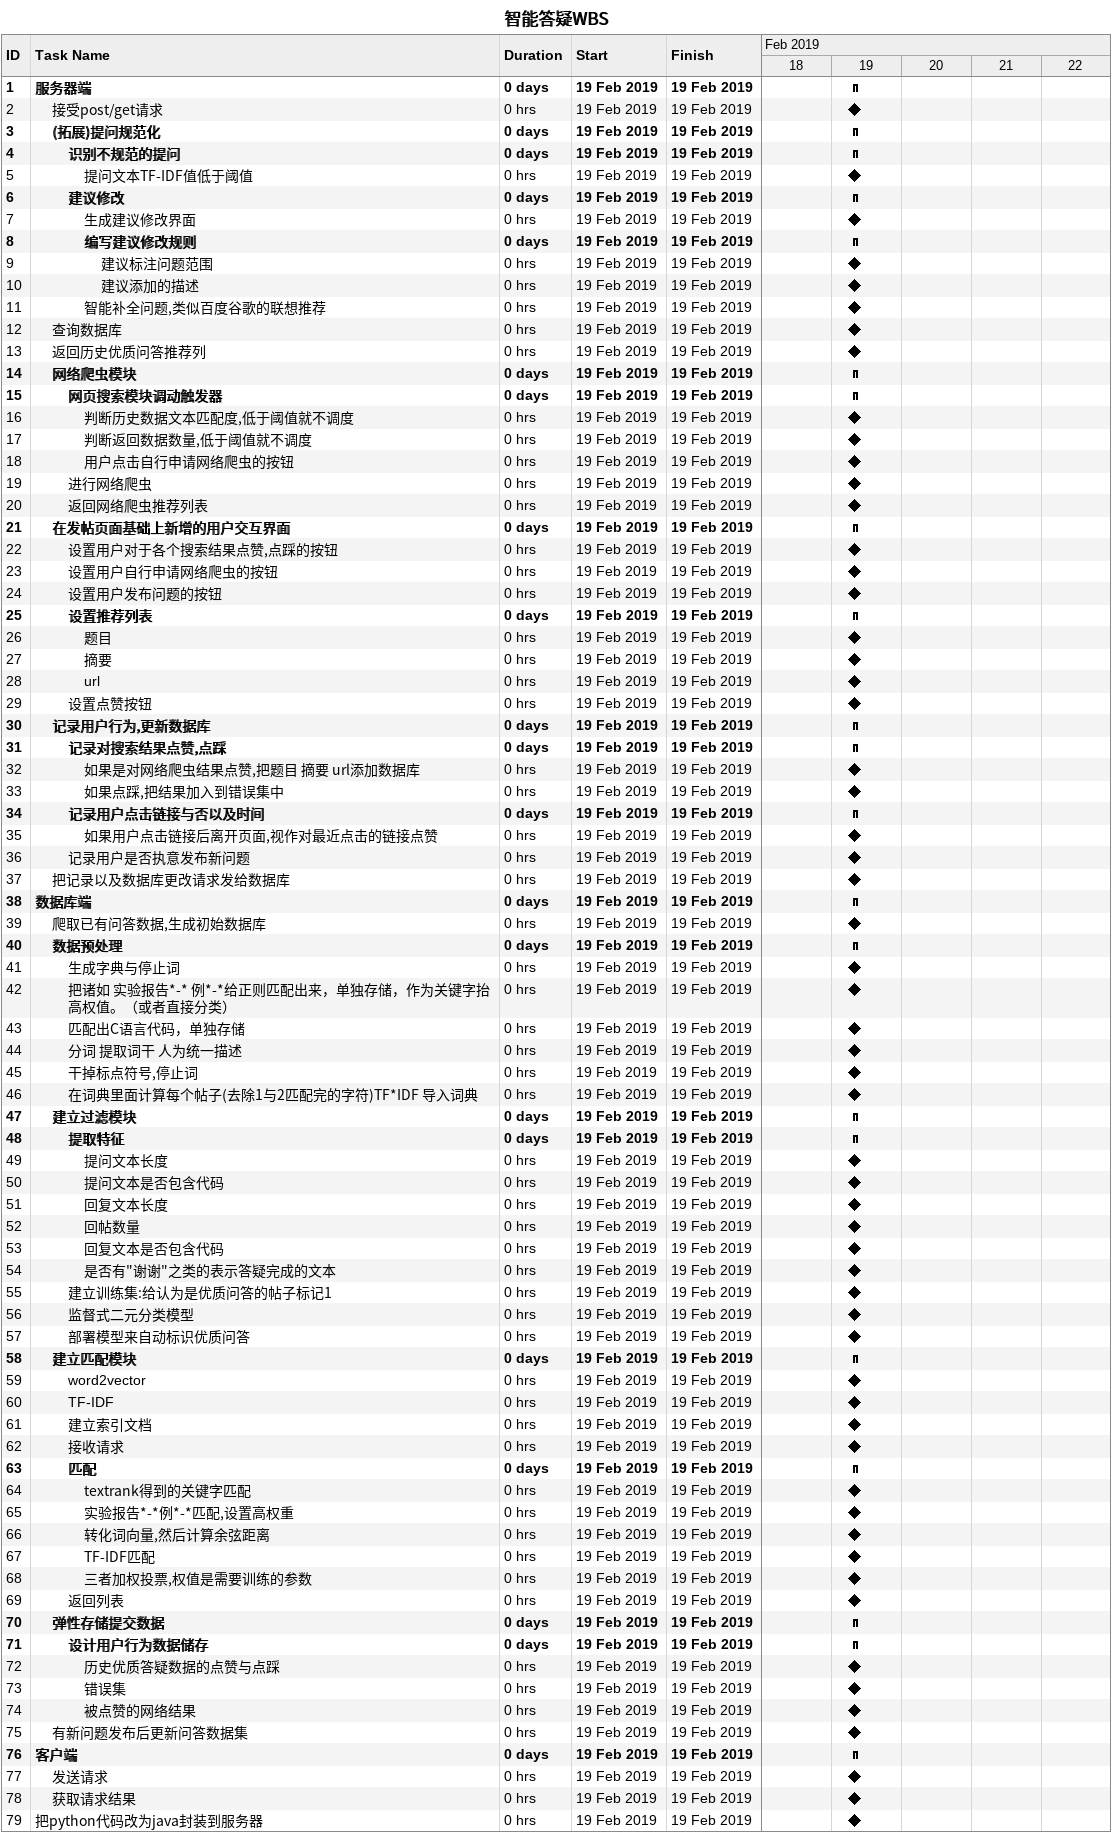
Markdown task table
智能答疑WBS

| ID | Level | Task | Duration | Start | Finish |
|---|---|---|---|---|---|
| 1 | 1 | **服务器端** | 0d | 2019-02-19 | 2019-02-19 |
| 2 | 2 | 接受post/get请求 | 0h | 2019-02-19 | 2019-02-19 |
| 3 | 2 | **(拓展)提问规范化** | 0d | 2019-02-19 | 2019-02-19 |
| 4 | 3 | **识别不规范的提问** | 0d | 2019-02-19 | 2019-02-19 |
| 5 | 4 | 提问文本TF-IDF值低于阈值 | 0h | 2019-02-19 | 2019-02-19 |
| 6 | 3 | **建议修改** | 0d | 2019-02-19 | 2019-02-19 |
| 7 | 4 | 生成建议修改界面 | 0h | 2019-02-19 | 2019-02-19 |
| 8 | 4 | **编写建议修改规则** | 0d | 2019-02-19 | 2019-02-19 |
| 9 | 5 | 建议标注问题范围 | 0h | 2019-02-19 | 2019-02-19 |
| 10 | 5 | 建议添加的描述 | 0h | 2019-02-19 | 2019-02-19 |
| 11 | 4 | 智能补全问题,类似百度谷歌的联想推荐 | 0h | 2019-02-19 | 2019-02-19 |
| 12 | 2 | 查询数据库 | 0h | 2019-02-19 | 2019-02-19 |
| 13 | 2 | 返回历史优质问答推荐列 | 0h | 2019-02-19 | 2019-02-19 |
| 14 | 2 | **网络爬虫模块** | 0d | 2019-02-19 | 2019-02-19 |
| 15 | 3 | **网页搜索模块调动触发器** | 0d | 2019-02-19 | 2019-02-19 |
| 16 | 4 | 判断历史数据文本匹配度,低于阈值就不调度 | 0h | 2019-02-19 | 2019-02-19 |
| 17 | 4 | 判断返回数据数量,低于阈值就不调度 | 0h | 2019-02-19 | 2019-02-19 |
| 18 | 4 | 用户点击自行申请网络爬虫的按钮 | 0h | 2019-02-19 | 2019-02-19 |
| 19 | 3 | 进行网络爬虫 | 0h | 2019-02-19 | 2019-02-19 |
| 20 | 3 | 返回网络爬虫推荐列表 | 0h | 2019-02-19 | 2019-02-19 |
| 21 | 2 | **在发帖页面基础上新增的用户交互界面** | 0d | 2019-02-19 | 2019-02-19 |
| 22 | 3 | 设置用户对于各个搜索结果点赞,点踩的按钮 | 0h | 2019-02-19 | 2019-02-19 |
| 23 | 3 | 设置用户自行申请网络爬虫的按钮 | 0h | 2019-02-19 | 2019-02-19 |
| 24 | 3 | 设置用户发布问题的按钮 | 0h | 2019-02-19 | 2019-02-19 |
| 25 | 3 | **设置推荐列表** | 0d | 2019-02-19 | 2019-02-19 |
| 26 | 4 | 题目 | 0h | 2019-02-19 | 2019-02-19 |
| 27 | 4 | 摘要 | 0h | 2019-02-19 | 2019-02-19 |
| 28 | 4 | url | 0h | 2019-02-19 | 2019-02-19 |
| 29 | 3 | 设置点赞按钮 | 0h | 2019-02-19 | 2019-02-19 |
| 30 | 2 | **记录用户行为,更新数据库** | 0d | 2019-02-19 | 2019-02-19 |
| 31 | 3 | **记录对搜索结果点赞,点踩** | 0d | 2019-02-19 | 2019-02-19 |
| 32 | 4 | 如果是对网络爬虫结果点赞,把题目 摘要 url添加数据库 | 0h | 2019-02-19 | 2019-02-19 |
| 33 | 4 | 如果点踩,把结果加入到错误集中 | 0h | 2019-02-19 | 2019-02-19 |
| 34 | 3 | **记录用户点击链接与否以及时间** | 0d | 2019-02-19 | 2019-02-19 |
| 35 | 4 | 如果用户点击链接后离开页面,视作对最近点击的链接点赞 | 0h | 2019-02-19 | 2019-02-19 |
| 36 | 3 | 记录用户是否执意发布新问题 | 0h | 2019-02-19 | 2019-02-19 |
| 37 | 2 | 把记录以及数据库更改请求发给数据库 | 0h | 2019-02-19 | 2019-02-19 |
| 38 | 1 | **数据库端** | 0d | 2019-02-19 | 2019-02-19 |
| 39 | 2 | 爬取已有问答数据,生成初始数据库 | 0h | 2019-02-19 | 2019-02-19 |
| 40 | 2 | **数据预处理** | 0d | 2019-02-19 | 2019-02-19 |
| 41 | 3 | 生成字典与停止词 | 0h | 2019-02-19 | 2019-02-19 |
| 42 | 3 | 把诸如 实验报告*-* 例*-*给正则匹配出来，单独存储，作为关键字抬高权值。（或者直接分类） | 0h | 2019-02-19 | 2019-02-19 |
| 43 | 3 | 匹配出C语言代码，单独存储 | 0h | 2019-02-19 | 2019-02-19 |
| 44 | 3 | 分词 提取词干 人为统一描述 | 0h | 2019-02-19 | 2019-02-19 |
| 45 | 3 | 干掉标点符号,停止词 | 0h | 2019-02-19 | 2019-02-19 |
| 46 | 3 | 在词典里面计算每个帖子(去除1与2匹配完的字符)TF*IDF 导入词典 | 0h | 2019-02-19 | 2019-02-19 |
| 47 | 2 | **建立过滤模块** | 0d | 2019-02-19 | 2019-02-19 |
| 48 | 3 | **提取特征** | 0d | 2019-02-19 | 2019-02-19 |
| 49 | 4 | 提问文本长度 | 0h | 2019-02-19 | 2019-02-19 |
| 50 | 4 | 提问文本是否包含代码 | 0h | 2019-02-19 | 2019-02-19 |
| 51 | 4 | 回复文本长度 | 0h | 2019-02-19 | 2019-02-19 |
| 52 | 4 | 回帖数量 | 0h | 2019-02-19 | 2019-02-19 |
| 53 | 4 | 回复文本是否包含代码 | 0h | 2019-02-19 | 2019-02-19 |
| 54 | 4 | 是否有"谢谢"之类的表示答疑完成的文本 | 0h | 2019-02-19 | 2019-02-19 |
| 55 | 3 | 建立训练集:给认为是优质问答的帖子标记1 | 0h | 2019-02-19 | 2019-02-19 |
| 56 | 3 | 监督式二元分类模型 | 0h | 2019-02-19 | 2019-02-19 |
| 57 | 3 | 部署模型来自动标识优质问答 | 0h | 2019-02-19 | 2019-02-19 |
| 58 | 2 | **建立匹配模块** | 0d | 2019-02-19 | 2019-02-19 |
| 59 | 3 | word2vector | 0h | 2019-02-19 | 2019-02-19 |
| 60 | 3 | TF-IDF | 0h | 2019-02-19 | 2019-02-19 |
| 61 | 3 | 建立索引文档 | 0h | 2019-02-19 | 2019-02-19 |
| 62 | 3 | 接收请求 | 0h | 2019-02-19 | 2019-02-19 |
| 63 | 3 | **匹配** | 0d | 2019-02-19 | 2019-02-19 |
| 64 | 4 | textrank得到的关键字匹配 | 0h | 2019-02-19 | 2019-02-19 |
| 65 | 4 | 实验报告*-*例*-*匹配,设置高权重 | 0h | 2019-02-19 | 2019-02-19 |
| 66 | 4 | 转化词向量,然后计算余弦距离 | 0h | 2019-02-19 | 2019-02-19 |
| 67 | 4 | TF-IDF匹配 | 0h | 2019-02-19 | 2019-02-19 |
| 68 | 4 | 三者加权投票,权值是需要训练的参数 | 0h | 2019-02-19 | 2019-02-19 |
| 69 | 3 | 返回列表 | 0h | 2019-02-19 | 2019-02-19 |
| 70 | 2 | **弹性存储提交数据** | 0d | 2019-02-19 | 2019-02-19 |
| 71 | 3 | **设计用户行为数据储存** | 0d | 2019-02-19 | 2019-02-19 |
| 72 | 4 | 历史优质答疑数据的点赞与点踩 | 0h | 2019-02-19 | 2019-02-19 |
| 73 | 4 | 错误集 | 0h | 2019-02-19 | 2019-02-19 |
| 74 | 4 | 被点赞的网络结果 | 0h | 2019-02-19 | 2019-02-19 |
| 75 | 2 | 有新问题发布后更新问答数据集 | 0h | 2019-02-19 | 2019-02-19 |
| 76 | 1 | **客户端** | 0d | 2019-02-19 | 2019-02-19 |
| 77 | 2 | 发送请求 | 0h | 2019-02-19 | 2019-02-19 |
| 78 | 2 | 获取请求结果 | 0h | 2019-02-19 | 2019-02-19 |
| 79 | 1 | 把python代码改为java封装到服务器 | 0h | 2019-02-19 | 2019-02-19 |
